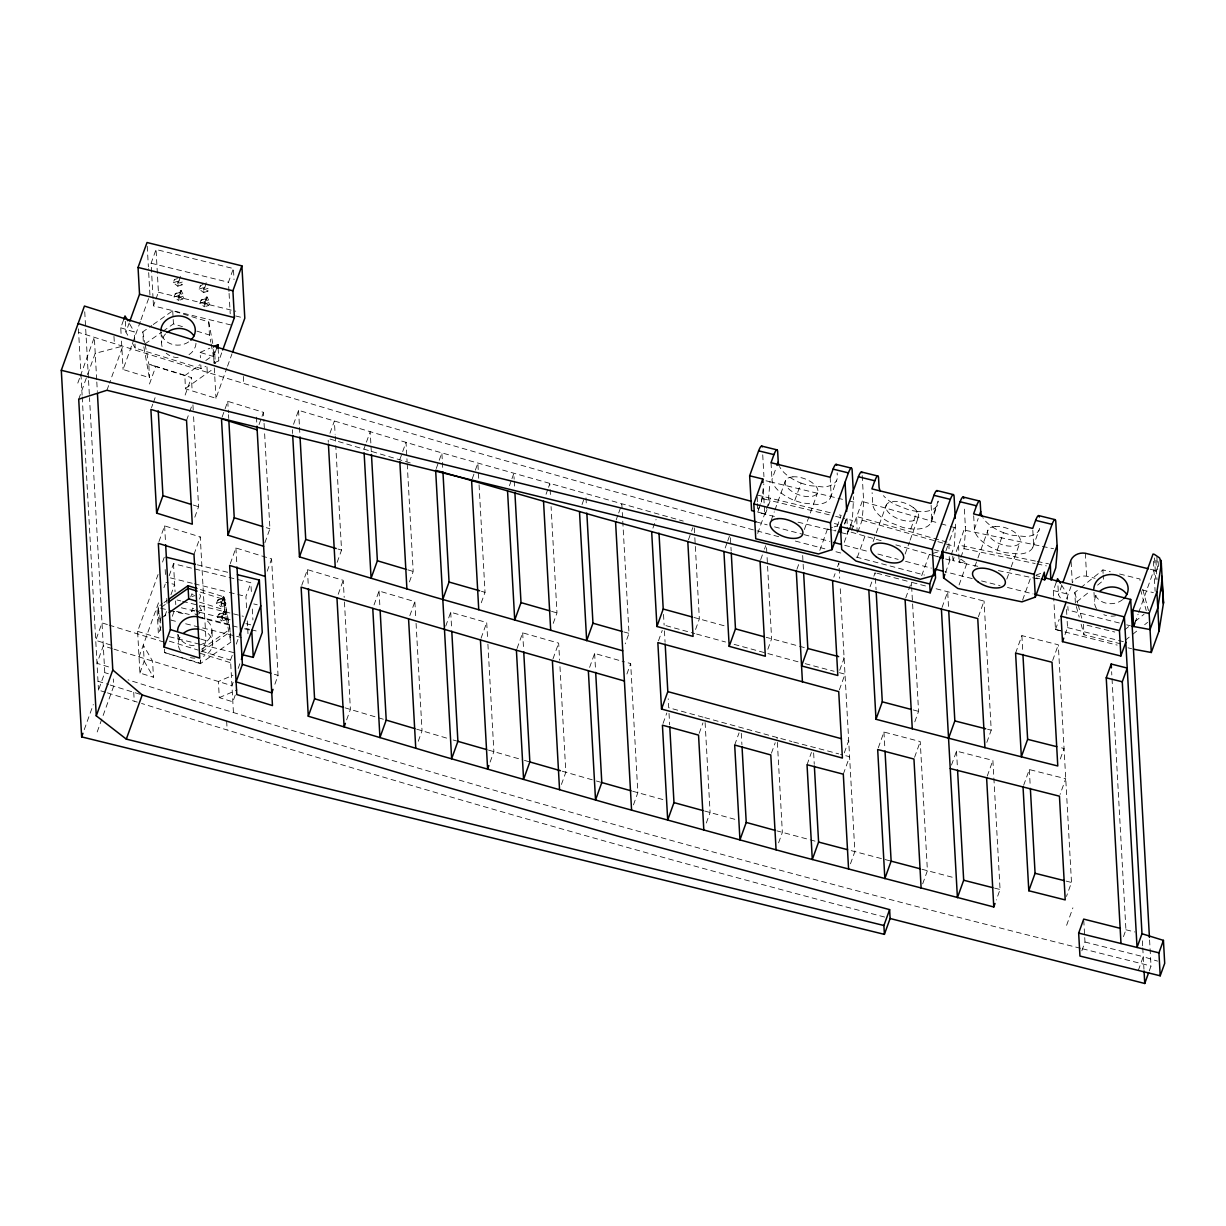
<?xml version="1.0" encoding="UTF-8"?>
<svg xmlns="http://www.w3.org/2000/svg" width="1226" height="1226" viewBox="0 0 1226 1226"><rect width="100%" height="100%" fill="white"/><g stroke="black" fill="none" stroke-linecap="round" stroke-linejoin="round"><path stroke-width="0.75" stroke-dasharray="5 3.75" d="M1061.609 631.114L1055.479 629.597L1053.732 597.936M850.522 525.602L852.377 520.452L853.602 496.699M761.346 502.078L763.844 483.994M768.411 500.085L769.989 481.757L764.15 480.331M857.786 532.207L862.108 520.207L863.686 501.878L862.2 475.305M951.161 554.857L954.242 546.29L955.606 523.931L948.863 542.643L949.047 549.585M960.908 557.263L963.988 548.681L965.567 530.352L964.203 505.878M180.36 276.294L177.801 286.194L173.28 282.7L174.398 279.589L178.644 278.241M174.077 296.968L178.322 295.619L181.142 290.562L178.582 300.462L174.077 296.968L175.195 293.842L181.142 290.562L183.946 296.002L182.827 299.113L178.582 300.462M206.183 282.654L203.623 292.554L199.118 289.06L200.236 285.934L204.696 283.467M199.899 303.312L204.144 301.979L206.979 296.907L204.42 306.806L199.899 303.312L201.033 300.201L206.979 296.907L209.784 302.362L208.665 305.473L204.42 306.806M216.558 603.284L220.803 601.935L223.638 596.878L221.078 606.778L216.558 603.284L217.692 600.158L223.638 596.878L226.442 602.318L225.323 605.429L221.078 606.778M217.354 617.536L221.599 616.203L224.435 611.13L221.875 621.03L217.354 617.536L218.473 614.425L224.435 611.13L227.239 616.571L226.12 619.697L221.875 621.03M807.03 764.733L811.428 752.457M77.805 383.094L79.721 377.807M80.349 376.045L94.325 337.242L96.701 380.06M78.709 399.216L95.214 353.364L122.845 346.084L109.482 383.186M121.067 333.487L120.761 327.802L123.795 319.342M127.765 335.28L125.91 332.062L129.159 323.066M153.066 298.5L151.105 263.222L156.054 249.506L233.4 268.54L234.028 279.666M106.938 390.266L108.838 384.964M143.84 346.774L149.388 377.654L123.075 369.501L140.331 321.534M140.975 319.756L149.924 294.884L148.484 268.693M230.84 324.951L153.48 305.918L155.334 300.784M155.947 299.067L158.415 292.202L156.054 249.506M177.663 283.773L178.735 280.785M177.801 286.194L182.046 284.861L183.164 281.735L178.919 283.083L174.398 279.589M178.444 298.041L181.142 290.562M149.48 384.014L155.763 366.559L191.425 377.608L192.16 390.895M151.518 407.66L152.775 404.166M153.403 402.419L155.288 397.178M203.485 290.133L204.573 287.145M203.623 292.554L207.868 291.206L208.987 288.095L204.757 289.428L200.236 285.934M204.282 304.4L206.979 296.907M184.712 375.723L199.838 364.75M185.141 395.063L191.425 377.608M228.986 291.543L228.465 282.256L233.4 268.54M186.536 420.441L189.065 413.453M189.693 411.706L192.206 404.733M216.711 348.123L213.661 356.582L200.114 352.383L200.42 357.762M84.242 729.685L93.314 704.506M105.651 692.322L98.494 690.115L104.777 672.645L89.513 397.668M213.968 362.927L218.826 360.842L222.075 351.831M158.951 541.601L164.621 525.877L200.267 536.927L206.029 640.662L202.259 651.144M145.143 344.429L148.852 364.153L184.865 375.309L185.402 388.811L215.975 398.281L226.871 368.03M227.515 366.252L231.99 353.808M97.191 731.968L113.696 686.1L113.298 678.943M139.933 673.043L144.193 661.197L143.304 645.075L152.576 661.12L153.48 677.242L139.933 673.043L137.603 631.344L158.077 574.504M162.552 562.06L164.468 556.727M222.121 417.055L227.775 401.331L263.452 412.334L263.958 421.514M139.028 656.921L159.472 600.127M163.962 587.652L165.249 584.097M169.173 575.73L173.494 563.715L250.855 582.748L251.376 592.189M194.811 517.188L198.597 506.721L193.463 414.296M170.95 594.763L174.644 584.465L165.893 582.319M160.974 626.915L158.399 634.057L156.913 607.253M164.82 616.234L166.736 610.885M193.984 554.397L200.267 536.927M174.015 611.575L170.935 620.141L178.291 621.95M190.735 596.924L191.854 593.798L194.857 596.127M199.302 606.134L201.401 610.226L200.282 613.337L196.037 614.686L191.517 611.176L192.651 608.065L197.156 611.559M259.038 424.594L263.452 412.334M199.486 599.085L200.604 595.959L199.21 593.231M230.273 563.684L235.928 547.976L271.59 558.979L278.057 675.403L274.287 685.886M220.941 604.357L223.638 596.878M164.468 649.106L164.667 652.6L200.712 663.756L200.666 659.849M221.737 618.609L224.435 611.13M293.535 424.303L298.562 410.327L432.349 450.187L683.25 521.096M264.877 542.75L269.919 528.758L264.464 430.694M246.549 607.789L245.92 596.48L250.855 582.748M233.43 712.49L230.519 660.124L232.45 654.791M236.281 644.11L238.84 636.999M267.191 571.209L271.59 558.979M233.155 682.315L231.944 685.702L114.018 649.182M238.15 668.446L240.756 661.243M235.269 695.05L232.833 701.824L219.285 697.625L218.397 681.503L232.971 675.25M329.978 433.222L334.376 420.993L335.127 434.28M301.749 585.369L307.419 569.646L343.234 580.327L344.184 597.414M363.907 449.13L365.792 443.889M366.436 442.142L370.206 431.659L371.355 452.547M337.15 562.336L341.548 550.106L335.755 445.682M338.207 594.288L343.234 580.327M399.737 459.796L406.021 442.341L407.078 461.328M374.022 604.954L379.049 590.993L414.863 601.659L415.813 618.747M436.272 468.516L441.881 452.915L442.31 460.501M346.636 719.892L350.406 709.425L344.291 599.299M409.423 581.921L413.193 571.454L407.185 463.229M409.836 615.636L414.863 601.659M472.225 478.86L474.723 471.903M475.351 470.171L477.864 463.213L478.814 480.301M445.712 626.164L450.724 612.234L486.707 622.532L487.657 639.62M509.434 485.726L511.319 480.485M511.947 478.738L513.832 473.497L514.154 479.197M418.265 741.255L422.035 730.773L415.92 620.647M481.266 602.763L485.036 592.327L478.922 482.201M481.067 638.21L486.707 622.532M546.045 494.277L547.93 489.036M548.558 487.289L549.815 483.795L550.014 487.596M517.035 648.523L522.674 632.831L558.658 643.129L559.608 660.216M582.013 504.576L584.526 497.587M490.124 762.082L493.879 751.645L487.764 641.52M553.217 623.375L556.987 612.908L551.072 506.583M553.003 658.822L558.658 643.129M616.188 519.916L618.073 514.69M618.701 512.943L621.827 504.238L628.999 633.352L625.229 643.819M589.614 667.388L594.641 653.427L620.387 660.737M652.922 528.13L656.079 519.395M561.431 784.441L565.83 772.242L559.715 662.117M626.915 674.024L630.67 663.557L622.103 661.212M688.43 539.792L690.943 532.804M691.571 531.057L692.828 527.578M658.469 640.846L662.239 630.379M695.586 629.428L699.356 618.946L694.82 537.356M725.179 547.976L727.079 542.735M727.708 540.988L729.593 535.747M633.459 804.869L637.842 792.67L630.67 663.557M663.051 723.432L666.821 712.965M763.032 496.438L757.423 512.039L764.733 513.817L763.2 486.339M774.418 516.452L757.653 512.376L760.733 503.794M830.155 477.236L831.09 493.955A30.941 15.371 19.8 0 1 817.098 504.453L802.432 503.012L794.755 500.576A30.941 15.371 19.8 0 1 771.966 479.427L776.365 467.213M757.683 533.417L765.974 510.353M766.587 508.621L770.326 498.216M765.315 514.246L767.767 507.395M768.395 505.679L770.235 500.53L833.818 515.931M771.139 520.498L774.265 511.794M774.893 510.047L785.529 480.454M760.687 559.638L763.829 550.903M764.457 549.156L765.714 545.662M699.172 733.363L702.958 722.88M794.755 500.576L801.038 483.105A30.941 15.371 19.8 0 1 779.491 466.447M804.379 529.494L817.527 492.929M767.844 649.274L771.614 638.792L766.97 555.301M796.915 569.308L798.8 564.083M706.329 822.998L710.099 812.516L704.935 719.539M734.68 745.025L739.079 732.811M830.308 497.925L836.592 480.454M819.796 550.397L827.489 529.019L832.531 527.395M844.683 524.161L846.538 519.012L852.377 520.452M844.27 542.321L850.691 524.498L853.541 526.812M841.603 532.743L847.442 534.168L849.909 527.318M833.818 577.124L835.075 573.645M837.588 566.657L838.845 563.163L839.687 578.35M771.43 753.208L775.215 742.726M851.733 530.429L863.456 497.848M857.265 557.462L864.974 536.084M873.142 541.57L875.64 534.613M876.268 532.866L886.306 505.02M839.703 670.254L844.101 658.04L840.484 657.075M870.092 586.687L873.234 577.952M873.862 576.205L875.119 572.711L875.333 576.511M778.587 842.829L782.357 832.362L777.1 737.485M839.35 689.855L845.005 674.147L835.933 671.771M910.811 528.896L917.109 511.441A30.941 15.371 19.8 0 0 938.135 501.066L931.852 518.537A30.941 15.371 19.8 0 1 910.811 528.896L903.194 527.578L888.298 521.755A30.941 15.371 19.8 0 1 872.743 503.993L872.115 492.668M905.125 554.075L909.508 541.892M910.136 540.145L918.289 517.51M844.3 752.841L848.698 740.627L845.066 739.661M931.07 522.506L937.369 505.051M905.738 597.966L911.393 582.258L927.714 586.549M843.304 774.188L849.587 756.733L840.515 754.342M921.691 575.699L929.385 554.321L939.468 551.516M945.951 550.75L948.28 544.267M878.306 747.753L883.961 732.029L920.236 741.577L927.408 870.69L922.381 884.666M945.629 558.964L949.307 560.006L950.548 556.573M945.507 572.573L951.284 556.543M959.1 584.909L966.793 563.531L953 560.634L954.242 557.186M956.28 551.516L965.337 526.337M942.043 607.452L947.667 591.806L948.617 608.893M850.461 863.824L854.859 851.61L840.101 585.936M977.781 566.305L959.054 562.397L960.295 558.964M1032.813 530.337L1033.533 543.547A30.941 15.371 19.8 0 1 1019.542 554.045L1004.891 552.589L997.213 550.152A30.941 15.371 19.8 0 1 974.425 529.004L978.21 518.537M914.795 721.838L918.565 711.371L911.715 587.959M974.839 566.596L977.337 559.623M977.965 557.891L988.003 530.03M914.581 757.3L920.236 741.577M997.213 550.152L1003.496 532.697A30.941 15.371 19.8 0 1 982.808 517.556M978.379 616.816L984.049 601.062L934.978 588.465M1006.807 579.086L1010.576 568.649M1011.205 566.902L1019.971 542.536M951.499 765.07L956.51 751.124L992.891 760.396L1000.064 889.509L996.294 899.991M1032.767 547.532L1039.05 530.061M1022.607 600.081L1030.943 576.91M1015.588 653.075L1021.871 635.62L1058.299 644.784L1071.493 882.459L1066.467 896.421M986.823 742.404L991.221 730.175L984.049 601.062M1053.624 596.081L1053.318 590.534L1056.352 582.059M987.237 776.119L992.891 760.396M1060.383 597.859L1058.467 594.794L1061.609 586.074M1055.479 629.597L1059.157 619.391M1066.543 598.886L1071.018 586.442M1052.644 660.492L1058.299 644.784M1064.996 634.624L1067.524 627.605L1067.126 620.356M1023.664 785.268L1029.319 769.56L1065.731 778.725L1060.076 794.433M1060.291 758.986L1064.061 748.504L1058.59 747.14M1134.924 622.977L1138.096 614.165M1138.724 612.402L1153.942 570.136L1156.516 570.964M1066.62 925.293L1072.903 907.838M1081.838 950.794L1084.979 942.028L1083.815 921.017M1123.46 936.649L1125.928 929.783L1111.63 671.679M1138.31 970.425L1143.26 956.694L1157.559 961.123M1149.283 970.869L1151.03 966.027L1149.544 939.3M844.484 523.732L846.369 518.537M164.667 652.6L200.849 663.343L230.794 642.225L230.074 629.137L223.99 596.878L198.796 589.062M1075.386 602.993L1074.804 592.526L1079.248 588.955M1080.719 587.76L1102.91 569.906L1110.312 571.73M1076.872 601.797L1090.175 591.085M1097.577 585.139L1103.477 580.373L1103.185 575.132M1124.732 629.796L1129.192 626.21M1135.138 621.429L1144.057 614.241M1125.315 640.279L1131.261 635.482M1132.747 634.286L1138.693 629.505M1144.64 624.724L1147.613 622.318M143.304 341.242L142.783 331.894L151.763 325.549M153.25 324.492L172.713 310.776L208.726 321.932L212.772 343.433M145.005 343.924L161.464 332.307M162.966 331.25L173.448 323.863L182.444 326.652M205.815 360.521L214.795 354.191L213.109 345.226M185.586 388.397L214.029 368.336M160.79 630.67L158.767 619.927L158.047 606.824L162.537 603.667M164.039 602.61L167.027 600.495M161.188 607.345L167.18 603.115M161.771 617.812L167.747 613.582M201.631 649.198L230.074 629.137M201.769 651.818L230.212 631.758L224.143 599.499L198.934 591.683M200.114 352.383L209.83 348.215M132.408 343.295L135.197 348.107L201.003 368.505L205.876 366.405M219.285 697.625L237.108 689.977M1035.97 575.117L1042.652 572.741M834.201 526.858L837.573 525.785M173.28 282.7L177.525 281.367L182.046 284.861M199.118 289.06L203.363 287.712L207.868 291.206M192.145 596.48L194.98 595.591M191.517 611.176L194.352 610.287M198.566 611.115L201.401 610.226M917.109 511.441L909.493 510.123L894.582 504.3A30.941 15.371 19.8 0 1 883.44 495.656M965.567 530.352L1040.476 545.999M1042.345 546.398L1053.578 548.742M1035.388 561.079L958.609 545.034L959.054 562.397M1037.257 561.462L1048.491 563.807M963.988 548.681L1035.158 563.546M1037.027 563.929L1046.391 565.891M1036.123 577.998L1039.571 578.718M998.378 570.611L1039.571 579.224M769.989 481.757L842.492 499.334M830.247 512.729L757.208 495.013M835.626 516.376L844.714 518.567M827.489 529.019L832.163 530.138M798.019 522.169L828.883 529.647M839.335 514.935L841.159 515.38L835.55 530.965L833.726 530.521M151.105 263.222L228.465 282.256M158.415 292.202L235.775 311.235M235.683 315.971L242.978 317.779M1150.233 569.232L1153.942 570.136M849.541 501.051L853.909 502.124M1119.568 573.998L1139.95 579.009L1140.149 582.503M1071.126 561.692L1072.306 582.886A12.505 10.62 -3.2 0 1 1086.619 576.22L1095.048 578.304M1142.371 589.936L1153.39 592.648M762.587 498.645L770.235 500.53M1087.094 625.229L1114.74 632.034M1081.133 624.203L1083.999 634.807L1120.855 643.865M197.309 564.818L228.327 572.45M170.399 577.89L192.497 583.331M194.336 583.791L227.5 591.943M229.339 592.388L245.92 596.48M253.751 603.928L257.261 604.786M177.08 600.004L180.758 600.909M182.597 601.368L243.376 616.31M181.402 607.789L197.968 611.866M199.807 612.31L232.971 620.463M245.859 623.636L251.376 624.999M176.498 611.345L189.279 614.487M198.397 616.739L229.415 624.371M245.828 628.402L249.476 629.306M251.299 629.75L258.594 631.543M160.56 608.157L167.855 609.95M169.678 610.395L186.107 614.441M198.873 617.582L237.185 627.007M244.48 628.8L249.951 630.149M185.662 623.773L244.602 638.271M169.341 636.738L235.024 652.906M1125.928 929.783L1134.847 931.975M1036.047 575.638L1039.755 576.572M1053.318 590.534L1067.156 593.997L1067.448 599.376M972.279 578.611L944.924 571.684M981.551 580.94L1000.064 585.599M1007.465 587.469L1033.043 593.905M1119.338 622.992L1068.045 610.119L1067.846 606.533M1126.663 624.846L1130.326 625.766M1067.524 627.605L1116.687 639.987M1118.51 640.447L1123.981 641.811M1055.479 629.398L1063.126 631.313M1064.919 631.942L1117.177 645.091M1128.012 647.818L1131.629 648.723M987.574 729.255L991.221 730.175M1066.038 881.08L1071.493 882.459M994.592 888.13L1000.064 889.509M1084.979 942.028L1143.26 956.694M1080.566 948.28C760.457 868.376 442.831 778.602 128.04 679.848M1082.42 948.755L1151.03 966.027M774.556 526.858L802.233 534.153M804.072 534.628L829.91 541.432M844.668 545.309L868.652 551.623M877.877 554.045L898.168 559.393M905.539 561.324L931.377 568.128M778.74 536.697L773.208 535.241C540.314 472.408 308.722 404.795 78.633 332.384M795.352 541.064L824.868 548.834M835.933 551.746L843.304 553.692M856.223 557.079L924.481 575.04M884.62 917.048C635.267 851.794 387.508 780.395 141.526 703.433M834.416 523.502L838.109 524.467M934.166 549.738L939.714 551.21M876.927 573.186L909.585 581.783M804.271 647.558L766.189 637.305M798.034 661.795L732.765 643.987M805.16 663.664L834.124 671.281M913.125 709.931L918.565 711.371M793.697 742.036L838.707 753.867M815.014 841.128L776.947 830.876M851.227 850.645L891.133 861.142M921.967 869.265L952.801 877.372M756.151 521.832L767.2 524.866M693.931 617.46L726.451 626.394M665.933 625.643L694.835 633.581M696.644 634.072L725.547 642.01M623.85 631.942L628.999 633.352M703.034 717.149L668.706 707.724L668.216 698.774M704.843 717.639L791.919 741.561M632.708 791.26L663.143 799.613M704.689 811.03L737.194 819.964M934.58 555.792L938.059 556.773M863.686 501.878L939.239 523.272M941.078 523.793L948.449 525.877M950.288 526.398L955.82 527.962M947.024 542.122L856.729 516.56L857.127 532.191M862.108 520.207L954.242 546.29M851.105 532.161L882.965 541.233M895.869 544.88L938.258 556.88M481.435 591.284L485.036 592.327M551.577 611.376L556.987 612.908M453.13 739.983L457.896 741.347M488.484 750.097L522.659 759.875M524.452 760.396L529.847 761.944M562.228 771.215L594.61 780.472M596.403 780.993L601.797 782.54M410.266 462.938L328.093 438.464L328.307 442.264M266.257 527.67L269.919 528.758M337.978 549.033L341.548 550.106M407.814 569.845L413.193 571.454M274.394 674.3L278.057 675.403M345.027 707.831L386.221 720.106M416.671 729.179L446.616 738.098M196.85 331.112L209.462 335.02L210.811 342.192M120.761 327.802L134.308 332.001L135.197 348.107M193.248 505.051L198.597 506.721M199.516 602.15L224.726 609.966L230.794 642.225M200.681 639.007L206.029 640.662M137.603 631.344L160.958 638.577M169.341 641.167L198.152 650.102M201.508 651.144L230.519 660.124M107.382 624.555L102.019 622.9L95.735 640.355L111.428 645.213M109.175 625.107L164.085 642.117M200.099 653.274L230.672 662.745M112.225 648.631L103.291 645.857L97.007 663.327L112.7 668.185M104.777 672.645L108.363 673.764M98.003 681.242L108.47 684.491M110.202 685.028L140.515 694.422M107.428 692.874L139.703 702.866M801.038 483.105L808.716 485.542L823.366 486.983A30.941 15.371 19.8 0 0 837.358 476.485L837.159 472.93M1003.496 532.697L1011.174 535.134L1025.84 536.59A30.941 15.371 19.8 0 0 1039.832 526.092M961.107 559.301L966.793 563.531M204.144 301.979L208.665 305.473M178.322 295.619L182.827 299.113M220.803 601.935L225.323 605.429M221.599 616.203L226.12 619.697M195.762 609.843L200.282 613.337M1061.409 584.802L1067.156 593.997M129.665 323.971L134.308 332.001M144.193 661.197L153.48 677.242M1142.801 589.553L1148.517 610.655M1140.532 589.491L1146.233 610.579M1074.804 592.526L1077.669 603.115M1078.16 604.893L1081.976 619.023M1076.351 606.533L1079.217 617.138M211.148 343.985L214.856 363.708M142.783 331.894L144.806 342.636M158.047 606.824L160.744 621.168M158.185 609.46L160.897 623.789M200.497 660.262L200.712 663.756M1158.156 561.569L1158.555 568.726M1156.9 557.248L1157.589 569.784M1155.919 560.221L1157.007 579.791M1154.57 557.953L1155.75 579.316M1153.451 561.186L1155.122 591.33M1142.371 940.802L1142.663 946.104M1142.77 947.867L1143.95 969.199M1102.91 569.906L1103.093 573.385M1093.99 592.388L1094.496 601.322M1085.347 553.263L1086.619 576.22M1083.416 624.325L1083.999 634.807M1066.513 609.475L1067.018 618.548M1057.977 585.844L1058.467 594.794M1021.871 635.62L1022.821 652.584M1029.319 769.56L1030.254 786.525M973.689 515.794L974.425 529.004M952.74 556.037L953 560.634M956.51 751.124L957.46 768.212M931.116 505.311L931.852 518.537M911.393 582.258L911.608 586.059M875.425 578.411L876.069 589.798M883.961 732.029L884.911 749.132M850.691 524.498L851.028 530.628M802.662 555.516L803.505 570.703M813.635 752.887L814.263 764.273M771.031 462.723L771.966 479.427M762.725 454.815L763.951 476.684M766.556 547.715L766.878 553.416M730.42 537.8L730.849 545.386M730.957 547.286L731.171 551.072M741.286 733.255L741.914 744.642M694.299 527.87L694.713 535.455M663.527 614.395L664.124 625.137M664.431 630.838L665.074 642.24M669.028 713.409L669.657 724.796M585.997 497.894L586.411 505.495M594.641 653.427L595.575 670.515M550.122 489.496L550.551 497.097M514.261 481.098L514.568 486.799M522.674 632.831L523.625 649.918M442.417 462.401L442.724 468.102M450.724 612.234L451.674 629.321M379.049 590.993L379.891 606.18M335.219 436.18L335.648 443.781M298.562 410.327L299.405 425.514M299.512 427.414L299.941 435M307.419 569.646L308.354 586.733M292.37 429.698L292.585 433.498M264.065 423.353L264.372 428.855M256.449 417.147L256.847 424.411M243.33 376.428L243.729 383.523M252.311 608.985L252.924 619.973M229.078 293.397L230.212 313.81M247.269 620.877L247.974 633.689M227.775 401.331L228.419 412.794M228.526 414.695L228.741 418.51M235.928 547.976L236.879 565.155M218.136 348.307L218.826 360.842M214.795 354.191L215.316 363.54M213.263 349.456L214.198 366.053M214.289 367.953L215.975 398.281M208.726 321.932L209.462 335.02M223.99 596.878L224.726 609.966M206.979 366.911L207.271 372.229M226.657 721.087L227.147 729.96M200.819 364.919L201.003 368.505M211.945 631.344L212.65 643.834M192.942 404.871L193.356 412.411M172.713 310.776L173.448 323.863M161.02 332.062L161.617 342.774M177.816 634.378L178.306 643.298M173.494 563.715L175.057 591.79M175.563 600.939L175.762 604.587M153.173 300.355L153.48 305.918M155.763 366.559L148.852 364.153L149.388 377.654M164.621 525.877L165.556 542.857M147.227 246.257L148.377 266.824M165.188 569.523L165.495 575.009M166.782 598.395L167.088 603.744M125.313 321.319L125.91 332.062M121.497 341.073L123.075 369.501M113.972 336.368L114.37 343.449M133.741 692.322L134.232 701.18M96.808 381.976L97.329 391.508M84.747 311.787L88.456 378.589M88.563 380.504L89.406 395.768M78.433 328.844L80.855 372.306M80.962 374.206L82.111 395.124M82.219 397.025L98.494 690.115M949.215 556.527L949.307 560.006M847.043 518.552L847.304 528.958M847.35 530.705L847.442 534.168M757.239 496.745L757.377 501.955M757.423 503.687L757.653 512.376M1115.491 615.759A17.179 14.589 -3.2 0 1 1111.032 616.188M1106.603 615.621A17.179 14.589 -3.2 0 1 1103.829 614.701M1096.473 608.648A17.179 14.589 -3.2 0 1 1097.101 594.058M1122.664 599.606A17.179 14.589 -3.2 0 1 1094.22 592.618M195.961 343.311A17.179 14.589 -3.2 0 1 195.21 347.081L193.34 350.575A17.179 14.589 -3.2 0 1 186.827 355.816M178.153 357.64A17.179 14.589 -3.2 0 1 166.2 353.18M162.047 346.56A17.179 14.589 -3.2 0 1 162.368 339.004L164.238 335.51A17.179 14.589 -3.2 0 1 167.088 332.522M188.651 341.901A17.179 14.589 -3.2 0 1 170.276 343.663A17.179 14.589 -3.2 0 1 160.928 330.284M199.838 617.046A17.179 14.589 -3.2 0 1 211.209 635.114L209.339 638.608A17.179 14.589 -3.2 0 1 198.612 645.244M194.152 645.673A17.179 14.589 -3.2 0 1 178.046 634.593M200.528 629.536A17.179 14.589 -3.2 0 1 212.573 641.934A17.179 14.589 -3.2 0 1 203.516 656.339M194.842 658.163A17.179 14.589 -3.2 0 1 190.428 657.596M180.299 650.623A17.179 14.589 -3.2 0 1 180.927 636.033M179.44 292.508L175.195 293.842L179.701 297.336L183.946 296.002L179.44 292.508M205.278 298.868L201.033 300.201L205.539 303.696L209.784 302.362L205.278 298.868M221.937 598.824L217.692 600.158L222.197 603.652L226.442 602.318L221.937 598.824M222.718 613.077L218.473 614.425L222.994 617.919L227.239 616.571L222.718 613.077M792.885 476.822L789.559 477.435A17.179 8.536 19.8 0 0 796.379 493.833A17.179 8.536 19.8 0 0 817.849 489.925A17.179 8.536 19.8 0 0 792.885 476.822M995.343 526.414L992.018 527.011A17.179 8.536 19.8 0 0 998.838 543.409A17.179 8.536 19.8 0 0 1020.293 539.517A17.179 8.536 19.8 0 0 995.343 526.414M913.554 507.717L910.06 505.434A17.179 8.536 19.8 0 0 885.892 506.445A17.179 8.536 19.8 0 0 908.374 521.157A17.179 8.536 19.8 0 0 913.554 507.717"/><path stroke-width="1.5" d="M1133.437 649.182L1151.306 652.493L1159.045 631.007L1163.535 602.64L1162.999 599.162M1151.306 652.493L1149.145 613.414L1156.884 591.928L1161.359 563.562L1159.627 557.983L1154.371 554.367L1153.053 554.029L1132.763 610.379L1133.652 626.501L1134.924 622.977M97.436 393.423L112.792 669.994L142.216 694.943L270.486 734.665L443.766 786.295L617.797 836.117L889.616 909.631L890.107 918.504L884.39 934.365L81.652 736.887L61.3 370.298L84.425 306.056C305.443 375.524 527.747 440.9 751.4 501.342M129.803 321.258L139.534 294.255L138.048 267.452L147.028 242.518L241.89 265.858L244.802 318.224L232.634 352.015M123.795 319.342L125.021 315.956L127.811 320.768M222.718 350.023L234.396 317.595L232.909 290.792L241.89 265.858M156.652 513.127L150.89 409.407L186.536 420.441L192.298 524.176L156.652 513.127L162.935 495.672L158.231 410.802M216.711 348.123L217.937 344.736L214.688 346.115M81.652 736.887L82.954 733.286M884.39 934.365L883.9 925.507L126.309 739.125L96.287 715.846L112.792 669.994M126.309 739.125L142.216 694.943M164.085 647.083L158.323 543.348L193.984 554.397L199.746 658.117L164.085 647.083L170.368 629.612L165.663 544.742M263.621 546.244L227.959 535.21L234.243 517.755L228.833 420.426M239.484 635.221L259.345 580.067L237.446 574.688M241.399 659.435L260.755 605.659M236.986 567.056L242.396 664.4L236.097 681.855L271.758 692.874L273.03 689.38M242.319 654.699L253.261 657.381L262.257 632.447L259.345 580.067M622.716 650.791L433.238 596.755L299.45 556.895L305.734 539.44L300.033 436.9M995.037 903.485L993.78 906.979L790.908 853.894L616.126 805.896L442.08 756.09L308.293 716.229L314.576 698.759L308.462 588.633M371.463 454.448L377.378 560.772L371.08 578.243L364.122 452.93M345.38 723.386L344.123 726.88L336.951 597.782L301.121 587.116L308.293 716.229M380.106 609.981L386.221 720.106L379.937 737.562L372.765 608.448M442.785 599.437L449.053 582.028L442.938 471.903M451.781 631.221L457.896 741.347L451.643 758.756L435.644 470.248L600.112 517.464L774.878 565.462L977.75 618.563L984.938 747.645L1057.777 765.974L1052.015 662.239L1015.588 653.075L1021.35 756.794L1027.633 739.339L1022.928 654.469M514.889 492.484L521.004 602.61L514.721 620.05L507.549 490.952M488.868 765.576L487.611 769.054L480.439 639.941L336.951 597.782M523.732 651.818L529.847 761.944L523.579 779.384L516.407 650.27M586.84 513.081L592.955 623.206L586.672 640.662L579.5 511.564M687.801 541.54L693.073 636.401L656.937 626.486L663.22 609.031L659.006 533.126M595.683 672.415L601.797 782.54L595.529 799.98L588.357 670.883M661.534 709.057L657.841 642.593L838.722 691.602L842.415 758.066L661.534 709.057L667.818 691.617L665.182 644.125M754.511 511.319L751.599 510.598L749.653 475.795L758.618 450.846A12.505 2.237 -76.2 0 1 762.22 446.923M862.001 472.822A12.505 2.237 -76.2 0 0 858.399 476.745L831.964 549.662L818.524 553.968L755.752 538.766L753.821 503.963L762.787 479.014L749.653 475.795M778.847 464.915A30.941 15.371 19.8 0 1 778.249 461.972L777.652 451.291A12.505 2.237 -76.2 0 0 773.943 454.601L771.031 462.723L830.155 477.236L833.067 469.129A12.505 2.237 -76.2 0 1 836.668 465.206M776.993 465.466L778.249 461.972M760.059 561.385L765.33 656.247L729.194 646.332L735.477 628.877L731.263 552.972M669.764 726.696L673.978 802.601L667.695 820.041L662.423 725.179L698.544 735.11L703.816 829.971M831.964 549.662L830.462 522.782L848.392 472.884A12.505 2.237 -76.2 0 1 852.101 469.573L853.403 493.082M803.612 572.603L807.827 648.493L801.543 665.933L837.818 675.495L832.561 580.618M742.021 746.542L746.236 822.431L739.952 839.887L734.68 745.025L770.802 754.955L776.073 849.817M880.268 490.998A30.941 15.371 19.8 0 1 879.027 486.523L878.521 477.466A12.505 2.237 -76.2 0 0 874.812 480.776L871.901 488.883L931.009 503.426L933.921 495.319A12.505 2.237 -76.2 0 1 937.384 490.967M814.37 766.158L818.585 842.063L812.302 859.503L807.03 764.733L843.304 774.188L848.576 869.05M932.388 549.248L840.438 526.628L841.695 549.447L855.993 561.033L920.404 579.27L933.844 575.53L932.388 549.248L950.349 499.365A12.505 2.237 -76.2 0 1 954.058 496.04L955.284 518.353M984.938 747.645L875.992 719.279L882.291 701.824L876.176 591.698M96.287 715.846L78.709 399.216L106.938 390.266L930.212 592.802L929.722 583.944L933.277 574.044M1041.303 579.07L1044.751 579.791L1044.322 572.144L1035.342 597.093L1021.963 601.859L957.812 588.465L943.591 577.921L942.135 551.654L960.096 501.756A12.505 2.237 -76.2 0 1 963.789 498.446M933.844 575.53L942.825 550.581L943.254 558.228L939.79 557.263M930.212 592.802L935.545 577.952L935.055 569.094L943.284 571.255M943.591 577.921L944.878 574.366M981.965 516.023A30.941 15.371 19.8 0 1 980.723 511.548L980.218 502.476A12.505 2.237 -76.2 0 0 976.509 505.802L973.597 513.909L1032.706 528.452L1035.618 520.345A12.505 2.237 -76.2 0 1 1039.326 517.02M979.467 515.043L980.723 511.548M885.019 751.017L891.133 861.142L884.85 878.613L877.678 749.5L913.952 759.047L921.124 888.16M957.567 770.112L963.682 880.237L957.414 897.662L948.556 738.343L954.839 720.919L948.725 610.793M883.9 925.507L889.616 909.631M1035.342 597.093L1034.085 574.274L1052.046 524.376A12.505 2.237 -76.2 0 1 1055.739 521.065L1057.318 549.524L1055.755 567.837L1051.433 579.852M1044.751 579.791L1057.103 545.493M1056.352 582.059L1057.578 578.672L1060.444 583.269M1062.865 582.58L1071.034 559.93A12.505 10.62 -3.2 0 1 1085.347 553.263L1148.379 568.772M1125.79 642.271L1120.855 656.002L1062.482 641.627L1061.072 616.249L1066.114 602.227M1062.482 641.627L1063.739 638.133M1120.855 656.002L1119.445 630.624L1130.678 599.437L1045.318 577.967M950.242 768.564L1059.448 796.18L1065.21 899.915L1028.798 890.75L1035.081 873.295L1030.361 788.425M1120.993 943.499L1106.235 677.825L1111.2 664.032L1127.23 668.063L1122.28 681.779L1137.038 947.453L1141.988 933.737L1124.38 616.893L1034.729 594.334M1141.988 933.737L1163.428 940.373L1164.7 963.33L1160.21 975.804L1079.937 956.05L1078.665 933.093L1083.707 919.102L1120.426 928.388M890.107 918.504L1144.747 983.482L1148.639 972.678M1160.21 975.804L1158.938 952.847L1163.428 940.373M168.529 599.437L187.992 585.721L196.988 588.511M168.667 602.058L188.13 588.342L197.141 591.131M169.249 612.54L188.712 598.809L195.915 601.046M1132.763 610.379L1149.145 613.414M1132.165 626.225L1150.034 629.536L1157.773 608.035L1162.263 579.668L1161.712 576.189L1163.367 603.805M838.446 531.67L841.358 532.375L840.929 524.713M138.048 267.452L232.909 290.792M761.637 446.08L776.962 449.85M836.071 464.363L851.396 468.133M139.534 294.255L234.396 317.595M861.403 471.979L877.831 476.025M936.94 490.569L953.353 494.599M963.1 497.005L979.528 501.036M1038.637 515.579L1055.05 519.625M758.618 450.846L773.943 454.601M833.067 469.129L848.392 472.884M858.399 476.745L874.812 480.776M933.921 495.319L950.349 499.365M960.096 501.756L976.509 505.802M1035.618 520.345L1052.046 524.376M753.821 503.963L830.462 522.782M942.135 551.654L1034.085 574.274M61.3 370.298L929.722 583.944M1061.072 616.249L1119.445 630.624M1106.235 677.825L1122.28 681.779M166.292 557.186L195.486 564.358M1078.665 933.093L1158.938 952.847M985.75 728.796L954.839 720.919M1027.633 739.339L1056.781 746.68M1035.081 873.295L1064.214 880.62M992.769 887.67L963.682 880.237M833.588 542.398L840.975 544.344M807.827 648.493L838.661 656.6M882.291 701.824L911.301 709.456M841.434 738.711L667.818 691.617M818.585 842.063L847.595 849.695M891.133 861.142L920.159 868.79M624.402 680.997L480.439 639.941M756.151 521.832C528.804 460.44 302.791 394.159 78.142 323.526M663.22 609.031L692.123 616.969M735.477 628.877L764.38 636.815M622.134 631.467L592.955 623.206M630.992 790.785L601.797 782.54M673.978 802.601L702.881 810.539M746.236 822.431L775.139 830.37M449.053 582.028L479.627 590.779M521.004 602.61L549.784 610.855M457.896 741.347L486.676 749.592M529.847 761.944L560.435 770.694M305.734 539.44L336.185 548.512M377.378 560.772L406.021 569.308M314.576 698.759L343.234 707.295M386.221 720.106L414.878 728.642M265.306 576.45L229.645 565.431L236.802 694.544L272.463 705.578L256.954 426.219M257.154 429.836L221.492 418.802L227.959 535.21M162.935 495.672L191.455 504.499M234.243 517.755L262.686 526.567M170.368 629.612L198.903 638.455M242.396 664.4L270.839 673.212M1161.175 561.217L1163.535 602.64M1160.823 560.083L1161.313 569.033M1160.409 560.788L1160.807 567.945M1161.589 582.181L1162.079 591.009M1156.884 591.928L1159.045 631.007M1130.678 599.437L1149.436 937.4M1144.057 970.992L1144.747 983.482M1111.2 664.032L1111.415 667.848M1023.036 787.015L1028.798 890.75M986.608 777.866L993.78 906.979M941.415 609.184L948.556 738.343M905.11 599.713L912.282 728.826M868.836 590.166L875.992 719.279M845.036 482.247L846.691 511.349M796.287 571.055L802.448 682.054M762.787 479.014L762.986 482.676M723.922 551.455L729.194 646.332M651.665 531.609L656.937 626.486M615.559 521.648L631.574 810.11M543.532 501.265L550.704 630.363M552.374 660.569L559.546 789.667M471.596 480.607L478.753 609.736M399.845 461.696L406.909 588.909M408.58 619.13L415.752 748.228M328.415 444.149L335.265 567.561M292.692 435.399L299.45 556.895M251.774 630.593L253.261 657.381M217.937 344.736L218.136 348.307M187.992 585.721L188.712 598.809M1050.36 564.205L1050.759 579.821M1093.807 588.832A17.179 14.589 -3.2 0 1 1117.438 575.469A17.179 14.589 -3.2 0 1 1123.706 598.686M1099.967 591.07A17.179 14.589 -3.2 0 1 1126.847 594.518M160.928 330.284A17.179 14.589 -3.2 0 1 184.559 316.921A17.179 14.589 -3.2 0 1 190.842 340.154M167.088 332.522A17.179 14.589 -3.2 0 1 193.969 335.97M177.617 630.808A17.179 14.589 -3.2 0 1 178.368 627.038L180.237 623.544A17.179 14.589 -3.2 0 1 198.382 616.739M183.777 633.045A17.179 14.589 -3.2 0 1 199.087 629.229M777.851 518.613L774.541 519.226A17.179 8.536 19.8 0 0 781.36 535.624A17.179 8.536 19.8 0 0 802.815 531.716A17.179 8.536 19.8 0 0 777.851 518.613M977.689 581.614A17.179 8.536 19.8 0 0 1004.937 584.312A17.179 8.536 19.8 0 0 984.202 568.266A17.179 8.536 19.8 0 0 977.689 581.614M875.992 556.604A17.179 8.536 19.8 0 0 903.24 559.301A17.179 8.536 19.8 0 0 882.505 543.241A17.179 8.536 19.8 0 0 875.992 556.604"/></g></svg>
